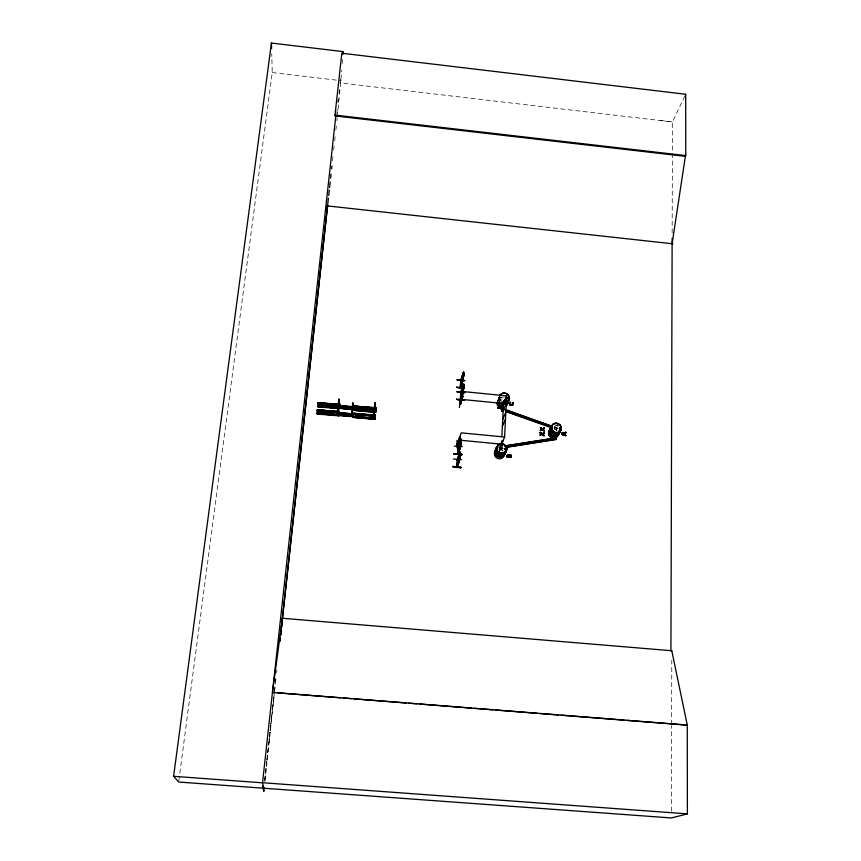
<?xml version="1.0" encoding="UTF-8"?>
<svg xmlns="http://www.w3.org/2000/svg" width="861" height="861" viewBox="0 0 861 861"><rect width="100%" height="100%" fill="white"/><g stroke="black" fill="none" stroke-linecap="round" stroke-linejoin="round"><path stroke-width="0.65" stroke-dasharray="4.3 3.23" d="M672.15 233.019L672.484 121.961L685.302 95.087M671.386 811.266L671.612 725.715M671.623 724.381L671.795 660.215M500.736 445.632L499.531 448.473L500.715 445.126M499.541 452.057L499.95 444.47M499.617 451.917L499.854 446.881M500.176 447.042L500.004 450.82L500.327 444.545M340.407 79.051L340.192 82.925L672.484 121.961L658.321 120.217M337.318 116.73L341.849 70.107M342.215 63.488L342.441 59.517M264.897 781.594L275.875 679.351M276.596 672.71L276.876 670.062M337.91 101.609L338.19 98.929M336.823 113.652L337.264 109.648M337.996 102.965L338.438 98.961M339.019 93.612L339.46 89.609M264.725 780.184L266.77 761.468M266.921 760.134L268.966 741.418M269.106 740.073L269.988 732.054L269.116 740.137M272.184 712.004L270.139 730.72L272.194 712.069M273.055 703.975L272.324 710.669L274.089 694.709M273.357 701.306L274.358 692.083M274.508 690.759L274.939 686.809M275.52 681.535L275.8 678.898M264.736 780.227L266.781 761.522M266.932 760.177L268.976 741.472M274.239 693.374L274.96 686.691M275.552 681.352L275.843 678.683M332.497 160.781L333.078 155.443M333.67 150.105L334.1 146.101M334.692 140.763L335.123 136.759M335.855 130.076L336.296 126.072M336.877 120.734L337.168 118.065M178.83 780.69L272.248 72.572L271.742 53.791M499.584 448.387L502.393 447.752M498.637 399.246L499.541 396.663M499.864 397.233L500.316 397.728M497.949 400.989A4.951 4.563 21.9 0 1 500.607 397.255L500.058 397.158M554.075 428.703L556.593 429.596L557.153 428.025L554.635 427.131M502.232 398.998A4.918 4.542 21.9 0 0 497.357 401.915L498.035 400.171M498.863 398.073L498.164 399.816L499.52 397.911M498.993 397.717L499.671 396.028M499.348 447.526L499.767 448.064M499.455 447.354L499.552 448.054M497.26 401.839L498.659 399.859L502.254 398.837M557.153 428.025L554.516 427.347M556.593 429.596L554.193 428.487M500.424 397.771L501.759 396.964M500.564 397.298L498.573 398.858L497.809 401.334A4.94 4.563 21.9 0 1 504.191 397.513M501.974 446.515C498.142 445.18 498.95 450.195 502.297 447.968M499.079 447.472L502.889 448.323A5.026 4.703 24.4 0 0 499.154 447.451A5.101 4.768 24.4 0 1 502.878 448.333A5.101 4.768 24.4 0 0 499.046 447.58M499.111 447.752L499.671 447.795M499.412 448.118L502.146 448.495L499.305 448.29M499.445 448.463L503.405 448.818M502.071 448.979L499.423 448.796L502.071 449.033M272.248 72.572L341.257 80.697M499.617 449.184L502.114 450.066M502.555 445.804L501.242 445.514A5.123 4.789 24.4 0 1 502.544 445.815A5.037 4.714 24.4 0 0 501.296 445.481M557.993 428.66L554.538 426.927A4.972 4.596 27.8 0 1 557.024 427.756A5.058 4.66 27.8 0 0 554.538 426.938A5.058 4.66 27.8 0 1 557.95 428.767M557.035 430.457L554.85 429.015A4.951 4.563 27.9 0 1 556.992 430.457M502.103 450.077L503.104 450.938M499.337 397.169L499.886 399.612L501.651 401.527A4.962 4.574 21.9 0 1 499.423 397.319M499.466 398.406L499.907 399.601M499.412 397.018A4.962 4.574 21.9 0 0 499.176 401.624L498.584 399.084M555.485 425.248A4.994 4.606 27.8 0 1 557.917 426.109M554.419 427.228A4.972 4.585 27.8 0 1 557.831 428.929M554.796 429.155A4.962 4.585 27.9 0 1 556.938 430.565M555.549 425.054A5.069 4.682 27.8 0 1 558.014 425.926M497.776 401.215A5.026 4.639 21.9 0 1 501.694 397.072M502.985 397.039A5.026 4.639 21.9 0 1 504.266 397.33M497.421 401.796A4.908 4.531 21.9 0 1 502.275 398.88M499.143 401.538A5.048 4.649 21.9 0 1 499.402 396.846M499.186 401.43A5.048 4.649 21.9 0 1 499.445 396.738M501.737 401.387A4.972 4.585 21.9 0 1 499.488 397.136M499.305 401.269A4.962 4.585 21.9 0 1 499.552 396.663M499.854 445.847A5.037 4.714 24.4 0 1 502.426 446.095M499.595 449.334A5.005 4.682 24.4 0 1 503.007 451.046M499.014 447.774A5.015 4.692 24.4 0 1 502.749 448.603M499.886 445.664A5.123 4.789 24.4 0 1 502.501 445.912M558.079 425.818L556.884 425.226A5.08 4.682 27.8 0 1 558.068 425.829"/><path stroke-width="1.29" d="M337.932 415.497L338.276 413.065M340.16 406.091L353.376 407.102L338.814 405.908M374.061 416.595L374.115 415.981L374.783 416.52M373.782 414.905L374.535 409.836M374.094 416.627L374.137 416.035M672.14 238.368L670.923 650.776L671.817 650.851L687.261 725.016L687.39 813.871L671.365 817.95L178.657 782.025L173.61 776.31L271.452 43.05L342.882 51.585L342.732 54.232M671.817 650.744L282.44 618.273L272.453 692.416L275.133 692.631M462.303 446.676L454.317 446.095M456.954 391.906L464.843 392.562M352.063 414.528L352.698 413.85L317.3 410.708L317.408 409.696L317.009 414.044L338.868 415.852M352.892 407.727L353.247 407.092L353.118 408.405M353.15 407.716L353.344 407.221M461.496 459.591L453.446 459.021M456.997 379.959L464.811 380.853M353.344 416.433L375.116 418.252C374.524 421.201 377.075 411.978 373.179 414.593L372.856 418.446L375.084 418.338M375.288 416.724L375.31 415.088L353.591 413.205L353.516 414.163L375.245 416.046L353.527 413.958L353.484 414.518L375.471 416.283L375.03 416.702L375.299 415.325L353.58 413.409L375.299 415.465M374.621 408.448L354.226 406.586L375.934 408.039L375.654 411.988L375.73 410.977L364.246 410.008M565.699 435.72L564.579 434.719L565.795 435.042L565.699 435.72L561.62 433.987L561.641 433.341L565.892 432.276L564.622 433.212L565.871 432.825M561.62 433.987L561.716 433.201M564.116 434.525C562.448 427.573 561.899 439.982 564.235 433.169M564.579 434.719L564.708 433.072M565.795 432.975L565.892 432.276M375.687 408.975L375.773 410.493L375.697 409.384M544.077 435.87L542.053 434.418L544.077 435.87L542.559 434.019L544.174 435.16M542.484 434.17L544.281 432.62C542.613 435.967 537.587 429.94 542.129 433.653M544.27 431.038L542.247 429.585L544.27 431.038L542.753 429.187L544.367 430.328M542.678 429.338L544.475 427.788C542.807 431.124 537.781 425.119 542.322 428.821M542.129 434.278L539.933 435.44L541.698 433.901L540.116 432.792L541.698 433.901M540.041 432.943L540.138 432.222M542.322 429.435L540.138 430.597L541.903 429.069L540.234 429.854M540.331 427.39L541.827 429.219M374.718 410.084L373.534 418.026L374.061 414.97M375.579 410.482L375.988 408.534M375.934 409.481L375.891 408.727L354.194 407.092L354.269 406.08L376.02 407.662L373.825 407.479L373.739 408.157M317.408 409.782L339.223 411.58M374.696 409.416L374.783 408.867L374.729 409.438L355.442 407.425M501.102 408.103L501.21 407.834M504.718 401.667L504.471 400.968L501.468 408.964M460.678 403.831L459.785 404.013L463.842 391.637L506.731 395.877L501.317 409.212L501.672 408.437L552.009 426.464M501.726 408.092L500.973 407.727L501.877 407.877M501.855 407.565L501.737 411.504M502.221 407.985L501.759 411.526M500.994 443.576L501.995 441.058M504.094 400.494L504.826 400.3L504.094 400.494L501.102 408.071M502.673 441.306L502.426 440.584L502.706 441.392L501.985 441.327M375.052 416.24L374.944 416.39M495.473 448.387L495.538 447.946M319.27 413.732L319.614 410.073M507.527 455.932L507.43 456.588L508.657 456.707L508.647 455.329M509.12 456.75L510.734 456.75L509.12 456.75L509.26 455.577M512.672 403.12C511.778 402.065 513.597 402.571 513.307 403.561M512.435 402.517L512.844 403.884M510.67 456.89C511.725 455.383 509.045 454.091 509.152 456.147M507.107 455.232L506.935 457.073L511.122 457.471L511.197 455.512M511.122 457.471L511.24 455.813M335.004 115.105L334.961 115.934L685.367 156.358L685.765 155.583L685.69 94.269L341.817 53.231L335.004 115.105L685.765 155.583M504.589 436.936L506.666 396.308L501.36 409.233M509.583 403.163L510.175 402.259L509.303 402.593M320.755 413.861L321.099 410.202M321.497 406.726L321.842 403.077M501.845 436.505L503.534 403.97M322.972 414.055L323.316 410.396M351.837 413.732L351.589 415.788L351.837 413.893M351.998 410.632L352.203 409.987L351.988 411.246M352.623 405.671L352.526 406.726L352.892 402.819L352.676 404.057M352.515 406.704L352.278 408.652L352.612 404.196M352.719 403.163L352.666 405.23M461.84 454.812L461.916 454.253L453.876 453.682L461.84 454.812L453.855 454.048M323.714 407.016L324.059 403.26M456.976 447.849L456.987 440.38M457.406 444.179L458.149 443.91M459.462 407.511L460.043 399.999M460.829 392.067L460.269 399.676L463.336 391.368L463.875 384.544L462.249 394.123L462.486 388.397L462.992 386.621L462.249 394.112M458.041 444.427L457.159 444.341L459.709 436.99C461.614 437.862 458.289 445.578 457.342 444.018M461.098 392.099L460.624 399.708L463.336 391.303M460.71 403.852L463.046 396.178L462.325 396.114L459.925 404.024M460.398 399.429L460.721 398.632M461.173 392.261L460.753 392.96M457.686 453.327L458.149 446.934M457.783 453.263C458.289 455.899 459.376 444.663 458.213 446.945M459.709 436.99L460.431 437.323M462.325 396.114L463.035 396.437M462.787 391.959L462.82 391.292M463.164 385.341C463.853 386.718 456.739 402.647 463.433 385.362M463.057 391.992L463.1 391.314M460.592 440.143C461.722 440.681 453.984 456.222 460.872 440.175M460.527 446.31L457.729 454.027L461.313 442.662M463.756 387.644L463.67 384.017L463.799 384.619M456.556 399.256C472.054 400.3 461.162 401.14 456.524 399.364M464.789 392.724L456.976 391.604M324.941 414.227L325.286 410.568M325.684 407.092L326.018 403.443M353.171 407.404L353.376 406.747L340.203 405.585M376.106 409.158L375.945 407.974L354.291 406.166L353.925 410.406L375.633 412.301L353.936 410.32M375.633 412.301L375.676 411.73L353.968 409.89L375.654 411.988L375.751 411.117L354.043 409.093L375.73 410.977M460.936 467.846C454.264 465.188 446.428 466.91 460.947 467.792M327.158 414.518L327.503 410.665M353.613 413.291L353.279 417.23L353.344 416.412M353.979 409.911L354.022 409.276M354.215 406.812L354.172 407.318M460.796 380.982L460.807 380.185L460.291 387.751C460.291 389.678 465.64 369.853 463.627 374.158L463.681 372.06M462.142 382.08L463.304 379.195L460.226 387.676L460.775 381.057L463.498 372.652L460.71 381.262L461.173 380.25M456.814 466.942L459.279 460.151L459.322 459.451L456.814 467.028L457.352 459.236M457.299 459.462C464.918 439.917 455.103 465.457 457.654 459.58M462.228 382.09L462.949 374.621M459.849 459.548C453.973 479.814 458.353 452.563 460.28 452.638M457.148 466.899L456.954 465.93M457.697 459.268L457.578 460.097M462.798 379.195L463.035 379.895L463.078 379.227M460.7 386.761L460.56 387.784L463.218 379.184L463.605 374.492L462.895 378.592L463.466 376.763M463.218 379.26L463.692 371.974L461.065 380.637L460.613 387.633M459.053 456.007L458.762 461.948L459.505 454.296L459.139 456.018M459.677 448.85C462.163 424.451 456.728 465.467 461.292 442.393M457.245 460.226L459.763 452.574M460.431 455.921L460.495 453.36L459.43 458.59L460.161 454.63M327.901 407.285L328.235 403.54M339.331 414.744L352.504 416.358M352.547 415.874L327.363 414.206M338.115 413.269L352.676 414.658L339.449 413.269M353.214 408.932L317.892 405.606L317.806 406.5L353.182 409.223M317.838 406.134L353.214 408.867L317.87 405.768M456.513 387.396L464.391 387.999L456.545 387.289M375.278 416.541L375.385 414.787M353.333 407.78L340.127 406.467M352.095 409.976L352.117 410.719L352.203 410.04M352.483 414.894L352.44 415.54M372.888 418.349L375.095 418.543L374.998 419.425L353.258 417.456M353.247 417.542L353.301 416.982M353.548 413.71L375.353 415.669M353.989 409.675L375.73 411.407M373.104 415.077L372.813 418.833L372.91 418.059M373.739 407.963L373.448 411.698L373.556 410.923M374.535 408.415L374.341 410.912L374.89 408.028M374.944 417.607L375.159 415.648M317.063 413.452L317.139 412.72L352.536 416.003L337.953 415.293M336.597 412.096L317.311 410.632L336.543 412.602M339.578 408.706L317.763 406.898L318.161 402.571L337.372 404.24M318.043 403.798L318.161 402.571M352.762 414.83L352.73 413.657L351.213 413.98M363.364 417.919L363.665 414.163M364.321 407.049L364.02 410.794M352.074 410.353L352.084 410.03M356.497 406.36L356.185 410.105M357.961 406.489L357.659 410.234M355.442 407.501L374.718 409.179M336.726 414.561L336.662 415.336L336.995 411.58M336.974 411.773L337.038 411.095L339.256 411.278L338.857 415.928M337.447 407.414L337.383 408.2L337.706 404.455M337.695 404.648L337.749 403.96L339.955 404.153L339.589 408.394L339.654 407.608M351.256 413.528L351.062 415.841M353.161 409.567L317.806 406.403L353.182 409.352L353.408 406.532L351.945 406.403L351.751 408.706M352.483 416.487L352.73 413.657M337.953 407.866L337.383 414.528L337.62 411.644M337.921 412.688L338.825 412.667M338.201 412.667L352.698 413.98M343.431 413.119L343.216 415.626M344.131 405.983L343.916 408.48M344.906 413.237L344.691 415.745M345.605 406.112L345.39 408.609M317.085 413.269L324.801 413.893M317.354 410.245L337.899 411.978M337.663 411.181L338.255 406.317L338.147 408.028M337.77 412.042L337.544 414.55L338.836 400.709L337.835 411.192M338.384 403.981L338.803 399.117L338.707 400.214M338.545 403.992L338.976 399.127L338.653 400.828M338.588 405.961L338.653 405.337M338.89 405.531L338.664 408.103M339.568 408.781L339.686 407.479L328.149 406.5M339.826 406.091L339.88 405.456M339.912 404.648L318.129 402.84L339.912 404.67L337.749 403.96M339.438 415.293L339.654 412.849M340.149 408.157L340.396 405.822M340.429 415.379L340.644 412.871M341.128 408.243L341.343 405.746M341.903 415.508L342.118 413M342.818 405.875L342.603 408.372M352.644 414.776L352.698 413.872M353.15 409.588L353.225 408.76M337.932 408.028L338.093 406.295M338.879 415.529L338.943 414.754M339.116 413.172C338.61 416.326 339.148 410.116 339.105 412.979M339.191 411.967L339.256 411.278M339.826 406.026C339.32 409.19 339.858 402.959 339.815 405.854M339.901 404.842L339.955 404.153M507.463 456.072L507.56 455.501M338.61 405.789L319.313 404.003M338.631 405.542L319.323 403.917M352.762 414.819L339.417 413.592M352.074 410.966L351.719 413.883M453.876 453.769L461.916 454.264M506.989 456.007L507.603 454.554M351.762 413.56L352.127 410.428M461.012 467.297L452.994 466.544M464.348 388.236L456.513 387.385M318.107 403.142L339.847 405.402L318.064 403.486M375.148 404.261L375.342 402.69L374.169 410.901L375.181 402.668L374.75 407.856M264.187 788.224L263.853 791.356L262.519 786.115M280.008 640.842L280.299 638.195M280.578 635.536L281.149 630.22M281.439 627.572L282.44 618.273M335.801 116.031L262.519 782.821L173.61 776.31M342.592 54.211L342.882 51.585M279.986 640.681L280.277 638.044M280.557 635.407L281.138 630.134M281.429 627.497L327.546 205.93M279.933 641.316L280.223 638.647M280.664 634.643L281.095 630.629M281.386 627.96L328.407 198.159M328.698 195.49L329.289 190.152M329.58 187.472L330.161 182.134M330.602 178.13L331.044 174.126M331.625 168.788L331.915 166.119M353.408 406.532L353.311 407.662L338.825 406.144M352.171 408.641L352.407 406.564M353.279 417.165L375.03 419.07L353.279 417.23L373.76 418.726M355.808 413.581L355.507 417.241M357.283 413.71L356.981 417.37M359.489 413.893L359.188 417.553M361.448 414.076L361.157 417.736M509.152 402.991L509.841 405.068L512.779 404.982M463.25 391.368C464.843 378.517 461.55 395.35 463.476 388.849M458.063 453.898C462.357 444.491 461.173 437.259 461.13 440.219L460.248 446.719M459.752 459.623L460.377 452.585M672.118 243.717L685.367 156.358M375.934 408.351L376.02 407.662M560.726 428.692L560.167 427.928L559.65 428.724M552.504 427.411L506.408 411.515M552.041 427.605L552.299 427.519M464.38 400.117L456.513 399.353M509.508 403.561L509.647 403.002M504.966 448.872L505.289 449.593L505.945 448.979M452.951 466.705L461.001 467.34M507.613 397.911L508.313 398.535L508.356 397.664M508.055 397.448L508.668 398.589M458.17 446.515L457.826 453.693M344.594 414.195L343.496 414.184L344.454 414.808M344.196 407.049L344.874 407.802M460.775 392.218L463.196 384.673M459.279 460.151L459.613 459.483L456.954 466.005M463.218 372.63L460.764 380.454M375.633 409.04L375.052 409.212M463.95 373.061L463.724 374.051M463.853 375.213L463.573 376.483M463.95 385.158L463.724 386.126M463.864 387.321L460.291 399.601M459.946 403.648L460.732 403.777M457.987 443.813L457.245 444.351L461.227 432.846L504.632 437.022L501.446 444.082M503.793 410.848L501.285 409.954L501.845 408.383L552.127 426.238M458.074 446.59L460.635 439.454M458.472 446.568L461.227 438.862L461.259 439.508M461.055 441.478L460.323 445.46L460.926 443.835M460.592 453.37L459.666 454.963L459.354 459.86L460.022 456.771M507.495 455.641L508.496 455.361M504.212 408.512L497.615 408.06L504.191 408.674M512.865 403.97L510.745 404.874M509.518 402.184L510.11 402.41M502.727 419.511L505.859 412.053M510.11 402.453L509.744 402.851M502.361 426.399L505.504 419.038M513.091 402.539L512.37 402.636M501.403 443.533L502.706 440.617M506.935 457.073L511.186 457.331M507.43 456.588L508.657 456.707M508.786 454.888L509.357 454.63M508.959 455.146L507.753 454.64M685.302 95.087L685.69 94.269M508.238 398.578L508.528 398.008M540.041 434.687L541.623 434.052M544.475 427.788L542.247 428.972M507.613 397.771L507.904 398.546M544.367 428.541L542.753 429.187M544.281 432.62L542.053 433.804M544.184 433.374L542.559 434.019M363.923 409.029L362.578 409.427M363.267 416.164L361.738 416.412M506.236 447.354L556.12 439.487L555.894 437.829L504.697 445.89M345.143 407.727L344.497 406.79M556.12 439.487L555.894 437.829M327.072 412.656L326.384 413.269M326.115 405.025L326.803 404.412M327.697 405.789L327.847 405.09M509.303 455.458L510.325 455.297L510.691 456.459M560.619 428.8L559.316 428.509M506.064 449.517L504.75 449.216M507.56 397.61L507.28 398.277M507.603 455.361L508.442 455.135L508.69 456.093M362.33 408.34L362.911 407.92M344.443 414.862L344.648 414.281M325.49 411.956L326.071 411.536M457.256 444.093L457.966 444.19M459.957 403.443L460.581 403.465M459.882 403.734L460.549 403.755M513.027 404.756L512.403 405.316M509.055 454.985L510.035 454.49L510.896 455.146M551.89 427.357L552.052 427.519A4.983 4.596 27.8 0 0 549.587 433.029A4.983 4.596 27.8 0 0 554.936 436.549A5.058 4.66 27.8 0 0 559.284 432.244M559.725 428.821L560.242 428.078M497.712 448.699L497.281 448.721M361.824 415.303L362.911 415.26M363.008 416.52L362.352 416.702M363.665 409.384L362.782 409.524M326.384 404.67L327.471 404.627M560.134 428.907L560.263 428.875A5.005 4.617 27.8 0 0 559.833 427.648L560.059 427.842M505.084 448.463L505.913 449.065M505.784 449.743L505.235 449.754M362.685 408.06L363.364 408.039M327.352 405.994L326.448 405.918M508.367 398.751L507.398 398.406M561.641 433.341L565.806 432.416M562.19 433.74L564.149 433.32M504.6 446.106L555.775 438.055M506.333 447.139L556.238 439.271M512.091 405.273L509.906 404.918L509.109 403.357M509.594 454.651L510.519 454.802M326.384 413.194L325.716 413.054M552.17 428.089L552.095 428.003M507.861 397.459L508.087 397.567A5.048 4.649 21.9 0 1 505.924 403.82M687.39 813.871L262.487 782.714L263.853 788.245M687.261 725.016L272.453 692.416M277.802 692.836L340.644 697.808M343.324 698.013L351.342 698.648M354.022 698.863L406.166 702.985M408.835 703.189L416.864 703.824M419.533 704.04L471.688 708.162M474.357 708.366L493.073 709.851M495.753 710.056L537.199 713.328M539.879 713.543L558.595 715.017M561.275 715.233L624.117 720.194M626.786 720.409L686.96 725.166M354.258 406.177L375.945 408.157M355.475 407.016L374.61 408.609M339.309 405.725L339.998 405.768M340.17 405.918L353.365 406.984M320.453 405.832L325.587 406.252M356.583 409.341L361.695 409.761M353.957 410.03L375.665 411.892M339.212 411.687L317.375 409.879L339.202 411.87M317.311 410.611L339.148 412.505M353.516 414.141L375.256 416.003M338.147 412.936L352.687 414.238M318.409 412.936L337.695 414.496M336.705 414.851L338.922 415.045M339.299 415.12L352.526 416.164M354.624 416.433L373.825 417.994M337.63 415.228L317.052 413.549L352.472 416.692M354.592 416.928L372.501 418.392M459.871 404.003L460.56 404.046M504.169 408.275L497.626 407.942M458.719 440.068L500.144 444.039M460.129 442.522L461.012 443.975M461.335 399.386L503.588 403.54M457.019 379.679L464.843 380.465M463.799 385.76L463.799 384.028L461.033 392.476M326.717 205.833L672.915 243.814M559.801 429.047L560.177 429.079A5.069 4.682 27.8 0 0 559.779 427.842M506.311 411.741L551.567 427.809M562.265 433.589L564.192 434.385M561.695 433.847L565.785 435.569M510.476 404.616L509.96 404.304A1.184 1.098 22.7 0 1 509.594 403.648M362.115 416.735L361.545 416.014M326.534 411.58L327.105 412.301M559.628 428.53L560.533 428.326M363.59 408.06L363.945 408.684M362.922 415.185L363.288 415.809M510.799 454.812L511.047 455.394M462.809 379.798L463.692 373.287L463.713 374.169M462.831 391.863L463.681 385.341L463.713 386.245M513.199 402.797L513.317 403.938M512.865 403.314L512.209 404.659L509.895 404.466A1.184 1.098 22.7 0 1 509.518 403.809L509.572 403.4M460.334 451.993L460.366 452.649M271.452 43.05L271.592 48.42M559.155 432.351A4.983 4.596 27.8 0 1 554.936 436.549A5.058 4.66 27.8 0 1 549.587 432.932A5.058 4.66 27.8 0 1 551.987 427.433M558.262 433.987A4.972 4.596 27.9 0 1 554.053 438.184A4.972 4.596 27.9 0 1 548.715 434.665A4.972 4.596 27.9 0 1 551.072 429.252M558.294 433.869A4.951 4.563 27.9 0 1 551.417 437.496A4.951 4.563 27.9 0 1 550.114 429.8M560.36 430.274A5.069 4.682 27.8 0 1 553.311 433.987A5.069 4.682 27.8 0 1 551.976 426.098A5.08 4.682 27.8 0 0 553.365 433.89A5.08 4.682 27.8 0 0 560.414 430.166M559.209 430.801A4.983 4.596 27.8 0 1 553.623 436.107A4.983 4.596 27.8 0 1 550.276 428.8M560.231 430.382A5.005 4.617 27.8 0 1 553.871 434.299A5.005 4.617 27.8 0 1 551.137 427.153M559.65 427.982A5.005 4.617 27.8 0 1 560.102 429.155M559.209 430.898A5.058 4.66 27.8 0 1 556.314 436.15A5.058 4.66 27.8 0 1 550.201 433.976A5.058 4.66 27.8 0 1 550.986 427.982M559.833 427.734A5.08 4.682 27.8 0 1 560.296 428.929M560.414 430.048A5.005 4.617 27.8 0 1 553.451 433.718A5.005 4.617 27.8 0 1 552.138 425.926M507.592 402.302A4.951 4.574 21.9 0 1 505.988 405.423M503.728 406.403A4.951 4.574 21.9 0 1 497.906 402.55M507.603 400.968A5.026 4.639 21.9 0 1 506.085 405.348M503.793 406.338A5.026 4.639 21.9 0 1 497.884 402.442M504.234 407.78A4.94 4.563 21.9 0 1 497.098 403.077M506.774 402.83A4.94 4.563 21.9 0 1 506.107 406.274M499.681 395.952A5.005 4.606 21.9 0 1 505.913 393.283A5.005 4.606 21.9 0 1 509.109 399.31A5.005 4.606 21.9 0 1 502.889 401.99M504.266 407.651A4.929 4.553 21.9 0 1 497.163 402.959M506.806 402.722A4.929 4.553 21.9 0 1 506.139 406.144M499.638 396.135A4.983 4.596 21.9 0 1 505.837 393.466A4.983 4.596 21.9 0 1 509.023 399.482A4.983 4.596 21.9 0 1 502.824 402.152M508.022 397.707A5.048 4.649 21.9 0 1 505.87 403.917M503.351 404.304A5.048 4.649 21.9 0 1 499.886 402.582A5.048 4.649 21.9 0 0 504.697 404.164M507.624 400.752A4.951 4.574 21.9 0 1 506.128 405.079M503.879 406.048A4.951 4.574 21.9 0 1 498.035 402.205M508.453 400.225A4.972 4.585 21.9 0 1 505.794 403.981M503.298 404.358A4.972 4.585 21.9 0 1 499.897 402.668M508.055 397.502A4.972 4.585 21.9 0 1 505.934 403.637M504.729 403.981A4.972 4.585 21.9 0 1 500.037 402.313M505.02 452.929A5.026 4.703 24.4 0 1 497.927 456.653A5.026 4.703 24.4 0 1 496.722 448.775M505.03 451.562A5.101 4.768 24.4 0 1 502.006 456.911A5.101 4.768 24.4 0 1 495.828 454.716A5.101 4.768 24.4 0 1 496.722 448.613M504.202 453.273A5.015 4.703 24.4 0 1 501.22 458.536A5.015 4.703 24.4 0 1 495.14 456.373A5.015 4.703 24.4 0 1 496.022 450.368M497.55 446.687A5.123 4.789 24.4 0 0 496.915 453.177A5.123 4.789 24.4 0 0 503.653 454.673A5.123 4.789 24.4 0 0 505.45 448.452A5.123 4.789 24.4 0 1 503.696 454.576A5.123 4.789 24.4 0 1 496.958 453.069A5.123 4.789 24.4 0 1 497.593 446.59M505.063 451.368A5.037 4.703 24.4 0 1 502.071 456.642A5.037 4.703 24.4 0 1 495.979 454.468A5.037 4.703 24.4 0 1 496.862 448.452M505.891 451.024A5.048 4.725 24.4 0 1 498.767 454.769A5.048 4.725 24.4 0 1 497.55 446.848M505.073 451.465A5.101 4.768 24.4 0 1 502.049 456.814A5.101 4.768 24.4 0 1 495.871 454.619A5.101 4.768 24.4 0 1 496.765 448.516M505.493 448.258A5.048 4.725 24.4 0 1 504.062 454.188A5.048 4.725 24.4 0 1 497.647 453.575A5.048 4.725 24.4 0 1 496.851 447.44M320.023 406.596L320.367 402.84L320.023 406.596M362.104 406.952L361.803 410.697L362.104 406.952M360.156 406.779L359.844 410.525L360.156 406.779M351.622 414.109L351.482 415.777L352.041 411.364L351.622 414.109M552.041 429.843A5.015 4.617 27.8 0 0 560.576 430.661A5.015 4.617 27.8 0 0 556.55 423.225A5.037 4.639 27.8 0 0 551.987 429.919A5.015 4.617 27.8 0 0 560.479 430.834A5.015 4.617 27.8 0 0 556.464 423.397A5.015 4.617 27.8 0 0 551.944 430.016A5.037 4.639 27.8 0 0 560.554 430.748A5.037 4.639 27.8 0 0 556.518 423.278A5.015 4.617 27.8 0 0 552.041 429.843M497.271 450.669A5.08 4.746 24.3 0 0 505.956 451.487A5.08 4.746 24.3 0 0 501.974 443.91A5.08 4.746 24.3 0 0 497.271 450.669A5.08 4.746 24.3 0 0 505.956 451.487A5.08 4.746 24.3 0 0 501.974 443.91A5.08 4.746 24.3 0 0 497.26 450.669M497.324 450.594A5.048 4.714 24.3 0 0 505.967 451.412A5.048 4.714 24.3 0 0 501.995 443.867A5.048 4.714 24.3 0 0 497.324 450.594M497.238 450.755A5.058 4.725 24.3 0 0 505.891 451.573A5.058 4.725 24.3 0 0 501.931 444.028A5.058 4.725 24.3 0 0 497.238 450.755"/></g></svg>
